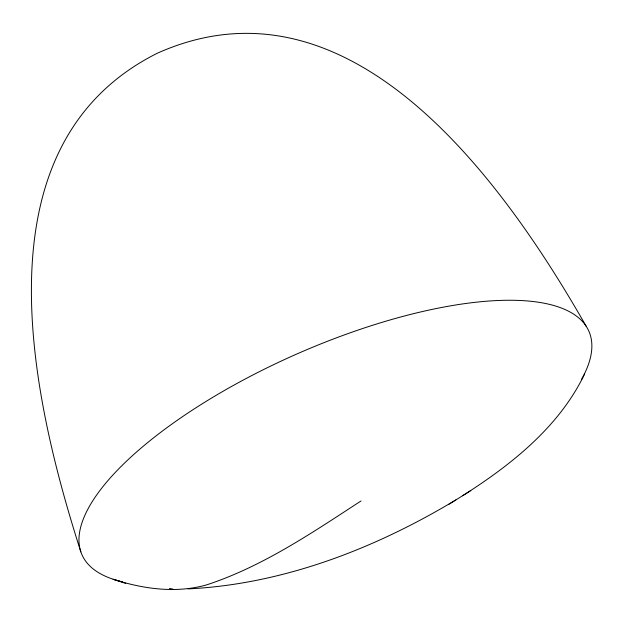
<?xml version="1.0" encoding="UTF-8"?>
<svg xmlns="http://www.w3.org/2000/svg" width="623" height="623" viewBox="0 0 623 623"><rect width="100%" height="100%" fill="white"/><g stroke="black" fill="none" stroke-linecap="round" stroke-linejoin="round"><path stroke-width="0.93" d="M584.53 374.15C559.127 427.004 511.039 464.968 462.546 495.776M360.997 500.978C312.006 532.836 262.711 566.471 206.735 584.841C176.122 593.618 142.869 588.961 113.067 579.211M188.115 588.899C283.006 584.281 375.069 548.598 455.841 499.926M449.027 504.209L470.762 490.62M169.44 588.424L173.023 589.148M114.157 579.554L125.714 583.401M586.227 326.335C504.389 182.913 351.333 -33.346 157.44 53.165C-26.61 145.214 31.306 397.256 80.85 551.877M122.591 581.859A277.001 96.978 -23.8 0 1 296.493 354.144A277.001 96.978 -23.8 0 1 581.36 379.68"/></g></svg>
